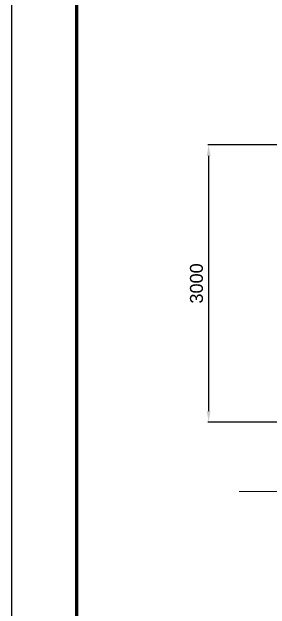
# Model space of a CAD drawing. Header units: millimetres. Extents: x 22763 to 52170, y 15948 to 36743.
# Drawn here: x 22763 to 25559, y 21509 to 27966 of the extents above; entities that cross this region are included whole.
import ezdxf

# ---------------------------------------------------------------- set-up
doc = ezdxf.new("R2010")
doc.units = ezdxf.units.MM
doc.layers.add('냉각탑_form', color=1, linetype='Continuous')
doc.layers.add('냉각탑_기초', color=23, linetype='Continuous')
doc.styles.get("Standard").update_dxf_attribs({"font": 'arial.ttf'})
doc.dimstyles.new('1.40', dxfattribs={"dimscale": 20, "dimtxt": 1.5, "dimasz": 1, "dimexe": 0.5, "dimexo": 0.5, "dimgap": 0.5, "dimtad": 1, "dimdec": 0, "dimzin": 0, "dimdsep": 46, "dimtxsty": 'Standard', "dimcen": 0, "dimclrd": 2, "dimclre": 2, "dimclrt": 3, "dimadec": 0, "dimazin": 0, "dimtfac": 1, "dimtdec": 0, "dimtmove": 0, "dimatfit": 0, "dimfxl": 1, "dimtolj": 1, "dimtzin": 0, "dimlwd": -1, "dimlwe": -1, "dimarcsym": 0})

# ---------------------------------------------------------------- blocks, each defined once
blk = doc.blocks.new('*D82')
at = {"color": 2, "transparency": 16777216}
for p, q in [((25649.6, 26530.4), (24883.4, 26530.4)), ((24893.4, 26410.4), (24893.4, 23650.4)), ((25649.6, 23530.4), (24883.4, 23530.4))]:
    blk.add_line(p, q, dxfattribs=at)
for points in [[(24873.4, 26410.4), (24913.4, 26410.4), (24893.4, 26530.4)], [(24873.4, 23650.4), (24913.4, 23650.4), (24893.4, 23530.4)]]:
    blk.add_solid(points, dxfattribs=at)
at = {"layer": 'Defpoints', "color": 0, "transparency": 16777216}
for p in [(25749.6, 26530.4), (24893.4, 23530.4), (25749.6, 23530.4)]:
    blk.add_point(p, dxfattribs=at)
at = {"color": 3, "lineweight": 5, "transparency": 16777216, "insert": (24761.9, 25030.4), "char_height": 140, "attachment_point": 5, "rotation": 90}
blk.add_mtext('\\A1;3000', dxfattribs=at)

msp = doc.modelspace()

# ---------------------------------------------------------------- linework, layer by layer
at = {"layer": 'Defpoints'}
msp.add_lwpolyline([(22762.9, 36742.8), (52170.1, 36742.8), (52170.1, 15947.8), (22762.9, 15947.8)], close=True, dxfattribs=at)
at = {"layer": '냉각탑_form', "const_width": 35}
msp.add_lwpolyline([(23463.1, 36042.7), (23463.1, 16647.9), (51469.9, 16647.9), (51469.9, 36042.7)], close=True, dxfattribs=at)
at = {"layer": '냉각탑_기초', "lineweight": 20, "ltscale": 30}
msp.add_line((25225, 22780.4), (29363.5, 22780.4), dxfattribs=at)

# ---------------------------------------------------------------- dimensions: what is measured, and where the dimension line sits
at = {"lineweight": 5}
dim = msp.add_linear_dim(base=(24893.4, 23530.4), p1=(25749.6, 26530.4), p2=(25749.6, 23530.4), angle=90, dimstyle='1.40', override={"dimtxt": 7, "dimasz": 6, "dimexo": 5, "dimgap": 3}, dxfattribs=at)
dim.commit()
dim.dimension.update_dxf_attribs({"geometry": '*D82', "text_midpoint": (24761.9, 25030.4)})

doc.saveas('drawing.dxf')
